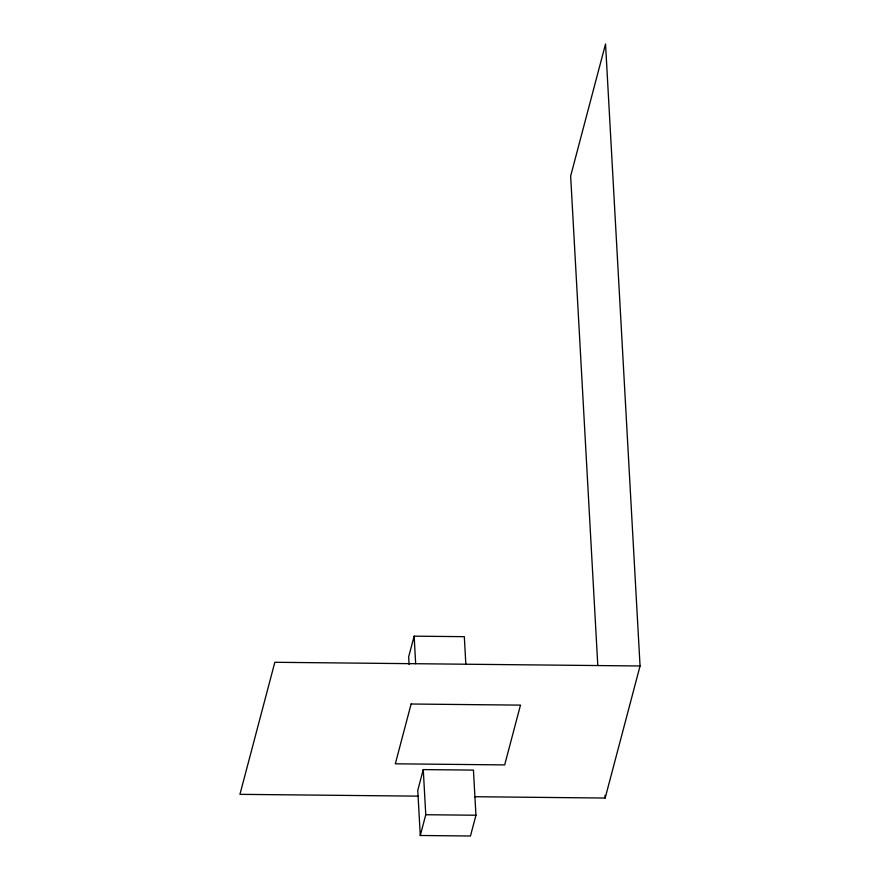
<?xml version="1.0" encoding="UTF-8"?>
<svg xmlns="http://www.w3.org/2000/svg" width="880" height="880" viewBox="0 0 880 880"><rect width="100%" height="100%" fill="white"/><g stroke="black" fill="none" stroke-linecap="round" stroke-linejoin="round"><path stroke-width="1.32" d="M465.85 664.257L464.321 636.669L414.139 636.163L408.65 656.931L409.068 664.455M423.258 769.593L417.769 790.361L420.277 835.494L470.459 836L475.948 815.232L473.44 770.099L423.258 769.593L425.766 814.726L420.277 835.494M474.727 796.719L605.165 798.039L640.057 665.984L605.539 44L570.647 176.055L597.784 665.148M640.057 665.984L274.835 662.288L239.943 794.343L418.44 796.147M425.766 814.726L475.948 815.232M605.011 795.3L605.165 798.039M414.139 636.163L415.668 663.74M411.114 704.011L395.318 763.807L504.68 764.907L520.476 705.122L411.114 704.011"/></g></svg>
